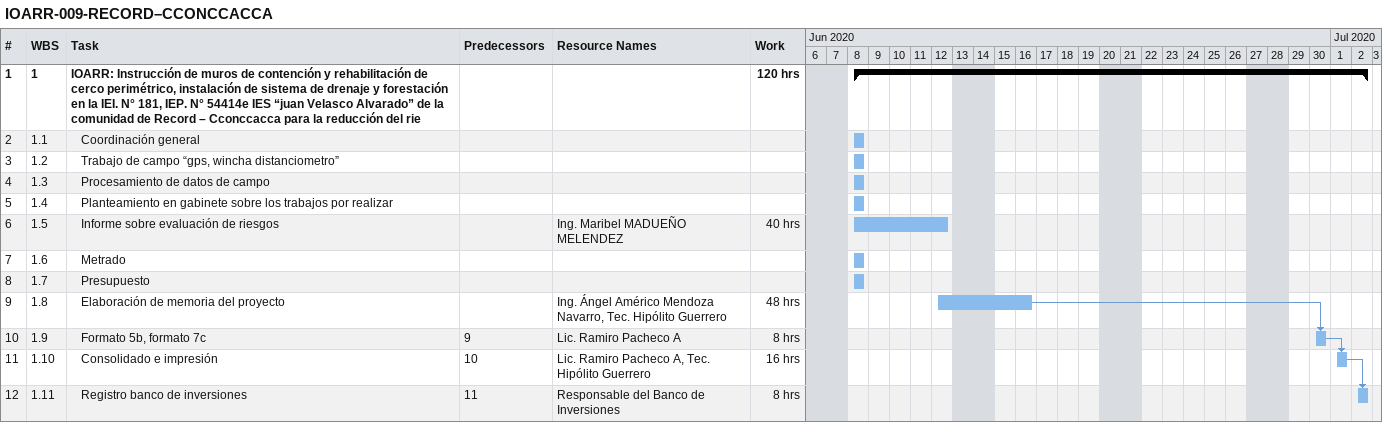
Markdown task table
IOARR-009-RECORD–CCONCCACCA

| ID | WBS | Task | Start | Finish | Predecessors | Resources | Work (h) |
|---|---|---|---|---|---|---|---|
| 1 | 1 | **IOARR: Instrucción de muros de contención y rehabilitación de cerco perimétrico, instalación de sistema de drenaje y forestación en la IEI. N° 181, IEP. N° 54414e IES “juan Velasco Alvarado” de la comunidad de Record – Cconccacca para la reducción del rie** | 2020-06-08 | 2020-07-02 |  |  | 120 |
| 2 | 1.1 | Coordinación general | 2020-06-08 | 2020-06-08 |  |  |  |
| 3 | 1.2 | Trabajo de campo “gps, wincha distanciometro” | 2020-06-08 | 2020-06-08 |  |  |  |
| 4 | 1.3 | Procesamiento de datos de campo | 2020-06-08 | 2020-06-08 |  |  |  |
| 5 | 1.4 | Planteamiento en gabinete sobre los trabajos por realizar | 2020-06-08 | 2020-06-08 |  |  |  |
| 6 | 1.5 | Informe sobre evaluación de riesgos | 2020-06-08 | 2020-06-12 |  | Ing. Maribel MADUEÑO MELENDEZ | 40 |
| 7 | 1.6 | Metrado | 2020-06-08 | 2020-06-08 |  |  |  |
| 8 | 1.7 | Presupuesto | 2020-06-08 | 2020-06-08 |  |  |  |
| 9 | 1.8 | Elaboración de memoria del proyecto | 2020-06-12 | 2020-06-16 |  | Ing. Ángel Américo Mendoza Navarro, Tec. Hipólito Guerrero | 48 |
| 10 | 1.9 | Formato 5b, formato 7c | 2020-06-30 | 2020-06-30 | 9 | Lic. Ramiro Pacheco A | 8 |
| 11 | 1.10 | Consolidado e impresión | 2020-07-01 | 2020-07-01 | 10 | Lic. Ramiro Pacheco A, Tec. Hipólito Guerrero | 16 |
| 12 | 1.11 | Registro banco de inversiones | 2020-07-02 | 2020-07-02 | 11 | Responsable del Banco de Inversiones | 8 |
